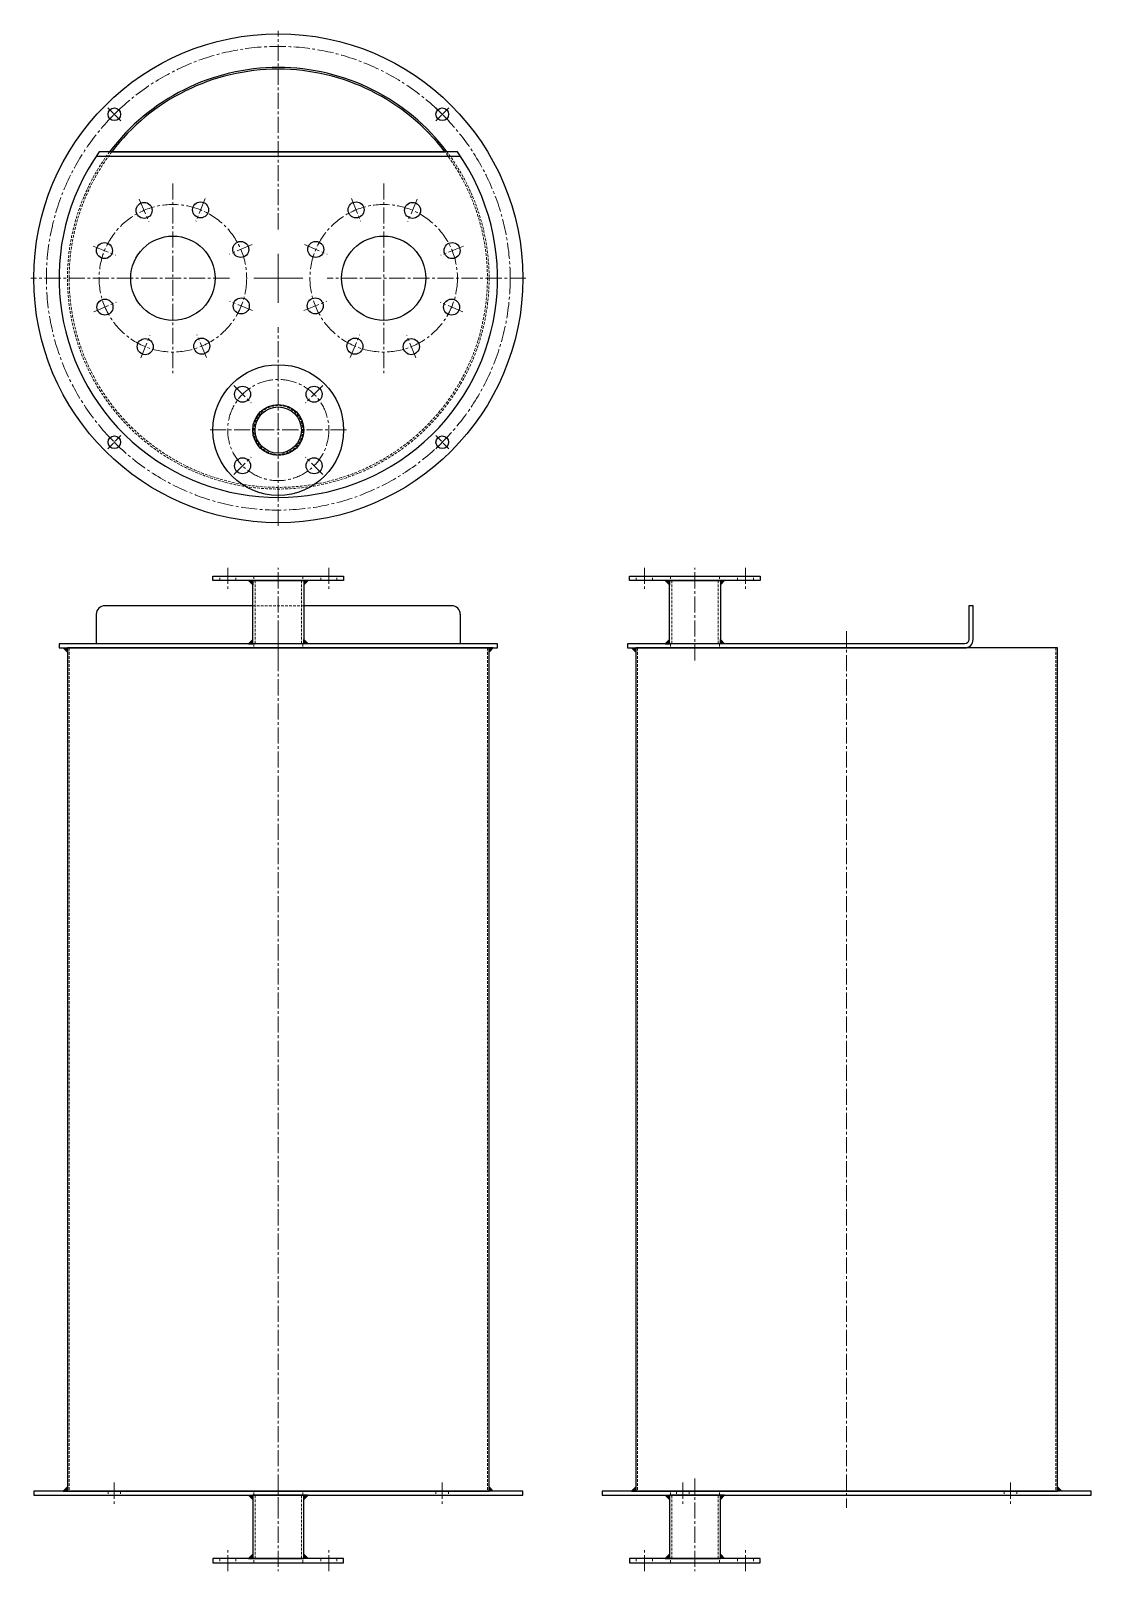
# Model space of a CAD drawing. Header units: millimetres. Extents: x 0 to 70370, y 0 to 11543.
# Drawn here: x 37015 to 38272, y 8753 to 10580 of the extents above; entities that cross this region are included whole.
import ezdxf

# ---------------------------------------------------------------- set-up
doc = ezdxf.new("R2010")
doc.units = ezdxf.units.MM
doc.linetypes.add('CENTER2', pattern=[28.575, 19.05, -3.175, 3.175, -3.175])
doc.linetypes.add('HIDDEN2', pattern=[4.7625, 3.175, -1.5875])
for name, color, linetype, lineweight in [('01_外形線', 7, 'Continuous', 25), ('03_かくれ線', 6, 'HIDDEN2', 13), ('04_中心線', 1, 'CENTER2', 9)]:
    doc.layers.add(name, color=color, linetype=linetype, lineweight=lineweight)

# ---------------------------------------------------------------- blocks, each defined once
blk = doc.blocks.new('*U2911')
at = {"layer": '04_中心線', "color": 0, "linetype": 'CENTER2', "transparency": 16777216}
for p, q in [((0, 58), (0, 293.5)), ((-293.5, 0), (-58, 0)), ((58, 0), (293.5, 0)), ((0, -293.5), (0, -58))]:
    blk.add_line(p, q, dxfattribs=at)
at = {"layer": '04_中心線', "color": 0, "linetype": 'Continuous', "transparency": 16777216}
for p, q in [((0, -29), (0, 29)), ((-29, 0), (29, 0))]:
    blk.add_line(p, q, dxfattribs=at)
blk = doc.blocks.new('*U2912')
at = {"layer": '04_中心線', "color": 0, "linetype": 'CENTER2', "transparency": 16777216}
for p, q in [((-11, 0), (-1.5, 0)), ((0, 1.5), (0, 11)), ((1.5, 0), (11, 0)), ((0, -11), (0, -1.5))]:
    blk.add_line(p, q, dxfattribs=at)
at = {"layer": '04_中心線', "color": 0, "linetype": 'Continuous', "transparency": 16777216}
for p, q in [((-0.75, 0), (0.75, 0)), ((0, -0.75), (0, 0.75))]:
    blk.add_line(p, q, dxfattribs=at)
blk = doc.blocks.new('*U2913')
at = {"layer": '04_中心線', "color": 0, "linetype": 'CENTER2', "transparency": 16777216}
for p, q in [((-11, 0), (-1.5, 0)), ((0, 1.5), (0, 11)), ((1.5, 0), (11, 0)), ((0, -11), (0, -1.5))]:
    blk.add_line(p, q, dxfattribs=at)
at = {"layer": '04_中心線', "color": 0, "linetype": 'Continuous', "transparency": 16777216}
for p, q in [((-0.75, 0), (0.75, 0)), ((0, -0.75), (0, 0.75))]:
    blk.add_line(p, q, dxfattribs=at)
blk = doc.blocks.new('*U2914')
at = {"layer": '04_中心線', "color": 0, "linetype": 'CENTER2', "transparency": 16777216}
for p, q in [((-11, 0), (-1.5, 0)), ((0, 1.5), (0, 11)), ((1.5, 0), (11, 0)), ((0, -11), (0, -1.5))]:
    blk.add_line(p, q, dxfattribs=at)
at = {"layer": '04_中心線', "color": 0, "linetype": 'Continuous', "transparency": 16777216}
for p, q in [((-0.75, 0), (0.75, 0)), ((0, -0.75), (0, 0.75))]:
    blk.add_line(p, q, dxfattribs=at)
blk = doc.blocks.new('*U2915')
at = {"layer": '04_中心線', "color": 0, "linetype": 'CENTER2', "transparency": 16777216}
for p, q in [((-11, 0), (-1.5, 0)), ((0, 1.5), (0, 11)), ((1.5, 0), (11, 0)), ((0, -11), (0, -1.5))]:
    blk.add_line(p, q, dxfattribs=at)
at = {"layer": '04_中心線', "color": 0, "linetype": 'Continuous', "transparency": 16777216}
for p, q in [((-0.75, 0), (0.75, 0)), ((0, -0.75), (0, 0.75))]:
    blk.add_line(p, q, dxfattribs=at)

msp = doc.modelspace()

# ---------------------------------------------------------------- hatches: boundary and pattern name
at = {"layer": '01_外形線'}
h = msp.add_hatch(color=256, dxfattribs=at)
h.dxf.hatch_style = 1
h.paths.add_polyline_path([(37273.141, 9927.978), (37278.141, 9927.978), (37278.141, 9922.978)])
h = msp.add_hatch(color=256, dxfattribs=at)
h.dxf.hatch_style = 1
h.paths.add_polyline_path([(37338.641, 9922.978), (37338.641, 9927.978), (37343.641, 9927.978)])
h = msp.add_hatch(color=256, dxfattribs=at)
h.dxf.hatch_style = 1
h.paths.add_polyline_path([(37767.252, 9927.978), (37772.252, 9927.978), (37772.252, 9922.978)])
h = msp.add_hatch(color=256, dxfattribs=at)
h.dxf.hatch_style = 1
h.paths.add_polyline_path([(37832.752, 9922.978), (37832.752, 9927.978), (37837.752, 9927.978)])
h = msp.add_hatch(color=256, dxfattribs=at)
h.dxf.hatch_style = 1
h.paths.add_polyline_path([(37053.391, 9847.978), (37058.391, 9847.978), (37058.391, 9842.978)])
h = msp.add_hatch(color=256, dxfattribs=at)
h.dxf.hatch_style = 1
h.paths.add_polyline_path([(37273.141, 9852.978), (37278.141, 9852.978), (37278.141, 9857.978)])
h = msp.add_hatch(color=256, dxfattribs=at)
h.dxf.hatch_style = 1
h.paths.add_polyline_path([(37338.641, 9857.978), (37338.641, 9852.978), (37343.641, 9852.978)])
h = msp.add_hatch(color=256, dxfattribs=at)
h.dxf.hatch_style = 1
h.paths.add_polyline_path([(37558.391, 9842.978), (37558.391, 9847.978), (37563.391, 9847.978)])
h = msp.add_hatch(color=256, dxfattribs=at)
h.dxf.hatch_style = 1
h.paths.add_polyline_path([(37727.442, 9847.978), (37732.442, 9847.978), (37732.442, 9842.978)])
h = msp.add_hatch(color=256, dxfattribs=at)
h.dxf.hatch_style = 1
h.paths.add_polyline_path([(37767.252, 9852.978), (37772.252, 9852.978), (37772.252, 9857.978)])
h = msp.add_hatch(color=256, dxfattribs=at)
h.dxf.hatch_style = 1
h.paths.add_polyline_path([(37832.752, 9857.978), (37832.752, 9852.978), (37837.752, 9852.978)])
h = msp.add_hatch(color=256, dxfattribs=at)
h.dxf.hatch_style = 1
h.paths.add_polyline_path([(37053.391, 8847.978), (37058.391, 8847.978), (37058.391, 8852.978)])
h = msp.add_hatch(color=256, dxfattribs=at)
h.dxf.hatch_style = 1
h.paths.add_polyline_path([(37273.141, 8842.978), (37278.141, 8842.978), (37278.141, 8837.978)])
h = msp.add_hatch(color=256, dxfattribs=at)
h.dxf.hatch_style = 1
h.paths.add_polyline_path([(37338.641, 8837.978), (37338.641, 8842.978), (37343.641, 8842.978)])
h = msp.add_hatch(color=256, dxfattribs=at)
h.dxf.hatch_style = 1
h.paths.add_polyline_path([(37558.391, 8852.978), (37558.391, 8847.978), (37563.391, 8847.978)])
h = msp.add_hatch(color=256, dxfattribs=at)
h.dxf.hatch_style = 1
h.paths.add_polyline_path([(37727.442, 8847.978), (37732.442, 8847.978), (37732.442, 8852.978)])
h = msp.add_hatch(color=256, dxfattribs=at)
h.dxf.hatch_style = 1
h.paths.add_polyline_path([(37767.252, 8842.978), (37772.252, 8842.978), (37772.252, 8837.978)])
h = msp.add_hatch(color=256, dxfattribs=at)
h.dxf.hatch_style = 1
h.paths.add_polyline_path([(37832.752, 8837.978), (37832.752, 8842.978), (37837.752, 8842.978)])
h = msp.add_hatch(color=256, dxfattribs=at)
h.dxf.hatch_style = 1
h.paths.add_polyline_path([(38232.442, 8852.978), (38232.442, 8847.978), (38237.442, 8847.978)])
h = msp.add_hatch(color=256, dxfattribs=at)
h.dxf.hatch_style = 1
h.paths.add_polyline_path([(37273.141, 8767.978), (37278.141, 8767.978), (37278.141, 8772.978)])
h = msp.add_hatch(color=256, dxfattribs=at)
h.dxf.hatch_style = 1
h.paths.add_polyline_path([(37338.641, 8772.978), (37338.641, 8767.978), (37343.641, 8767.978)])
h = msp.add_hatch(color=256, dxfattribs=at)
h.dxf.hatch_style = 1
h.paths.add_polyline_path([(37767.252, 8767.978), (37772.252, 8767.978), (37772.252, 8772.978)])
h = msp.add_hatch(color=256, dxfattribs=at)
h.dxf.hatch_style = 1
h.paths.add_polyline_path([(37832.752, 8772.978), (37832.752, 8767.978), (37837.752, 8767.978)])

# ---------------------------------------------------------------- linework, layer by layer
for p, q in [((37110.897, 10436.488), (37505.885, 10436.488)), ((37092.579, 10431.488), (37524.203, 10431.488)), ((37092.579, 9887.978), (37092.579, 9852.978)), ((37278.141, 9897.978), (37102.579, 9897.978)), ((37514.203, 9897.978), (37338.641, 9897.978)), ((37524.203, 9887.978), (37524.203, 9852.978))]:
    msp.add_line(p, q, dxfattribs=at)
for points in [[(37096.023, 10436.488, 1.9306146), (37520.759, 10436.488)], [(37722.442, 9847.978), (38122.442, 9847.978, 0.41421356), (38132.442, 9857.978), (38132.442, 9897.978), (38127.442, 9897.978), (38127.442, 9857.978, -0.41421356), (38122.442, 9852.978), (37722.442, 9852.978)]]:
    msp.add_lwpolyline(points, format="xyb", close=True, dxfattribs=at)
for points in [[(37230.891, 9932.978), (37385.891, 9932.978), (37385.891, 9927.978), (37230.891, 9927.978)], [(37278.141, 9927.978), (37338.641, 9927.978), (37338.641, 9852.978), (37278.141, 9852.978)], [(37725.002, 9932.978), (37880.002, 9932.978), (37880.002, 9927.978), (37725.002, 9927.978)], [(37772.252, 9927.978), (37832.752, 9927.978), (37832.752, 9852.978), (37772.252, 9852.978)], [(37048.391, 9847.978), (37568.391, 9847.978), (37568.391, 9852.978), (37048.391, 9852.978)], [(37058.391, 8847.978), (37558.391, 8847.978), (37558.391, 9847.978), (37058.391, 9847.978)], [(37732.442, 8847.978), (38232.442, 8847.978), (38232.442, 9847.978), (37732.442, 9847.978)], [(37018.391, 8842.978), (37598.391, 8842.978), (37598.391, 8847.978), (37018.391, 8847.978)], [(37278.141, 8767.978), (37338.641, 8767.978), (37338.641, 8842.978), (37278.141, 8842.978)], [(37692.442, 8842.978), (38272.442, 8842.978), (38272.442, 8847.978), (37692.442, 8847.978)], [(37772.252, 8767.978), (37832.752, 8767.978), (37832.752, 8842.978), (37772.252, 8842.978)], [(37230.891, 8762.978), (37385.891, 8762.978), (37385.891, 8767.978), (37230.891, 8767.978)], [(37725.002, 8762.978), (37880.002, 8762.978), (37880.002, 8767.978), (37725.002, 8767.978)]]:
    msp.add_lwpolyline(points, close=True, dxfattribs=at)
for points in [[(37278.141, 9927.978), (37278.141, 9922.978), (37273.141, 9927.978), (37278.141, 9927.978)], [(37338.641, 9927.978), (37338.641, 9922.978), (37343.641, 9927.978), (37338.641, 9927.978)], [(37772.252, 9927.978), (37772.252, 9922.978), (37767.252, 9927.978), (37772.252, 9927.978)], [(37832.752, 9927.978), (37832.752, 9922.978), (37837.752, 9927.978), (37832.752, 9927.978)], [(37058.391, 9847.978), (37058.391, 9842.978), (37053.391, 9847.978), (37058.391, 9847.978)], [(37278.141, 9852.978), (37278.141, 9857.978), (37273.141, 9852.978), (37278.141, 9852.978)], [(37338.641, 9852.978), (37338.641, 9857.978), (37343.641, 9852.978), (37338.641, 9852.978)], [(37558.391, 9847.978), (37558.391, 9842.978), (37563.391, 9847.978), (37558.391, 9847.978)], [(37732.442, 9847.978), (37732.442, 9842.978), (37727.442, 9847.978), (37732.442, 9847.978)], [(37772.252, 9852.978), (37772.252, 9857.978), (37767.252, 9852.978), (37772.252, 9852.978)], [(37832.752, 9852.978), (37832.752, 9857.978), (37837.752, 9852.978), (37832.752, 9852.978)], [(37058.391, 8847.978), (37058.391, 8852.978), (37053.391, 8847.978), (37058.391, 8847.978)], [(37278.141, 8842.978), (37278.141, 8837.978), (37273.141, 8842.978), (37278.141, 8842.978)], [(37338.641, 8842.978), (37338.641, 8837.978), (37343.641, 8842.978), (37338.641, 8842.978)], [(37558.391, 8847.978), (37558.391, 8852.978), (37563.391, 8847.978), (37558.391, 8847.978)], [(37732.442, 8847.978), (37732.442, 8852.978), (37727.442, 8847.978), (37732.442, 8847.978)], [(37772.252, 8842.978), (37772.252, 8837.978), (37767.252, 8842.978), (37772.252, 8842.978)], [(37832.752, 8842.978), (37832.752, 8837.978), (37837.752, 8842.978), (37832.752, 8842.978)], [(38232.442, 8847.978), (38232.442, 8852.978), (38237.442, 8847.978), (38232.442, 8847.978)], [(37278.141, 8767.978), (37278.141, 8772.978), (37273.141, 8767.978), (37278.141, 8767.978)], [(37338.641, 8767.978), (37338.641, 8772.978), (37343.641, 8767.978), (37338.641, 8767.978)], [(37772.252, 8767.978), (37772.252, 8772.978), (37767.252, 8767.978), (37772.252, 8767.978)], [(37832.752, 8767.978), (37832.752, 8772.978), (37837.752, 8767.978), (37832.752, 8767.978)]]:
    msp.add_lwpolyline(points, dxfattribs=at)
for centre, radius in [((37308.398, 10286.506), 290), ((37113.944, 10480.961), 7.5), ((37502.853, 10480.961), 7.5), ((37149.202, 10367.033), 9.5), ((37216.169, 10367.617), 9.5), ((37400.613, 10367.617), 9.5), ((37467.58, 10367.033), 9.5), ((37102.262, 10319.267), 9.5), ((37183.391, 10286.488), 50), ((37263.935, 10320.677), 9.5), ((37352.847, 10320.677), 9.5), ((37433.391, 10286.488), 50), ((37514.52, 10319.267), 9.5), ((37102.847, 10252.3), 9.5), ((37264.52, 10253.71), 9.5), ((37352.262, 10253.71), 9.5), ((37513.935, 10252.3), 9.5), ((37150.613, 10205.36), 9.5), ((37217.58, 10205.944), 9.5), ((37399.202, 10205.944), 9.5), ((37466.169, 10205.36), 9.5), ((37308.398, 10106.506), 77.5), ((37265.972, 10148.933), 9.5), ((37350.825, 10148.933), 9.5), ((37308.398, 10106.506), 30.25), ((37308.398, 10106.506), 27.45), ((37113.944, 10092.052), 7.5), ((37502.853, 10092.052), 7.5), ((37265.972, 10064.08), 9.5), ((37350.825, 10064.08), 9.5)]:
    msp.add_circle(centre, radius, dxfattribs=at)
for centre, radius, start, end in [((37308.391, 10286.488), 250, 36.869898, 143.130102), ((37308.391, 10286.488), 248, 37.217236, 142.782764), ((37102.579, 9887.978), 10, 90, 180), ((37514.203, 9887.978), 10, 0, 90)]:
    msp.add_arc(centre, radius, start, end, dxfattribs=at)
at = {"layer": '03_かくれ線'}
for p, q in [((37238.891, 9927.978), (37238.891, 9932.978)), ((37257.891, 9927.978), (37257.891, 9932.978)), ((37279.391, 9932.978), (37279.391, 9927.978)), ((37280.941, 9927.978), (37280.941, 9852.978)), ((37335.841, 9927.978), (37335.841, 9852.978)), ((37337.391, 9932.978), (37337.391, 9927.978)), ((37358.891, 9927.978), (37358.891, 9932.978)), ((37377.891, 9927.978), (37377.891, 9932.978)), ((37733.002, 9927.978), (37733.002, 9932.978)), ((37752.002, 9927.978), (37752.002, 9932.978)), ((37773.502, 9932.978), (37773.502, 9927.978)), ((37775.052, 9927.978), (37775.052, 9852.978)), ((37829.952, 9927.978), (37829.952, 9852.978)), ((37831.502, 9932.978), (37831.502, 9927.978)), ((37853.002, 9927.978), (37853.002, 9932.978)), ((37872.002, 9927.978), (37872.002, 9932.978)), ((37338.641, 9897.978), (37278.141, 9897.978)), ((37060.391, 9847.978), (37060.391, 8847.978)), ((37279.391, 9852.978), (37279.391, 9847.978)), ((37337.391, 9852.978), (37337.391, 9847.978)), ((37556.391, 9847.978), (37556.391, 8847.978)), ((37734.442, 9847.978), (37734.442, 8847.978)), ((37773.502, 9852.978), (37773.502, 9847.978)), ((37831.502, 9852.978), (37831.502, 9847.978)), ((38230.442, 9847.978), (38230.442, 8847.978)), ((37106.437, 8847.978), (37106.437, 8842.978)), ((37121.437, 8847.978), (37121.437, 8842.978)), ((37279.391, 8842.978), (37279.391, 8847.978)), ((37280.941, 8767.978), (37280.941, 8842.978)), ((37335.841, 8767.978), (37335.841, 8842.978)), ((37337.391, 8842.978), (37337.391, 8847.978)), ((37495.345, 8847.978), (37495.345, 8842.978)), ((37510.345, 8847.978), (37510.345, 8842.978)), ((37773.502, 8842.978), (37773.502, 8847.978)), ((37775.052, 8767.978), (37775.052, 8842.978)), ((37780.488, 8847.978), (37780.488, 8842.978)), ((37795.488, 8847.978), (37795.488, 8842.978)), ((37829.952, 8767.978), (37829.952, 8842.978)), ((37831.502, 8842.978), (37831.502, 8847.978)), ((38169.396, 8847.978), (38169.396, 8842.978)), ((38184.396, 8847.978), (38184.396, 8842.978)), ((37238.891, 8767.978), (37238.891, 8762.978)), ((37257.891, 8767.978), (37257.891, 8762.978)), ((37279.391, 8762.978), (37279.391, 8767.978)), ((37337.391, 8762.978), (37337.391, 8767.978)), ((37358.891, 8767.978), (37358.891, 8762.978)), ((37377.891, 8767.978), (37377.891, 8762.978)), ((37733.002, 8767.978), (37733.002, 8762.978)), ((37752.002, 8767.978), (37752.002, 8762.978)), ((37773.502, 8762.978), (37773.502, 8767.978)), ((37831.502, 8762.978), (37831.502, 8767.978)), ((37853.002, 8767.978), (37853.002, 8762.978)), ((37872.002, 8767.978), (37872.002, 8762.978))]:
    msp.add_line(p, q, dxfattribs=at)
msp.add_circle((37308.398, 10106.506), 29, dxfattribs=at)
for radius, start, end in [(250, 143.130102, 36.869898), (248, 142.782764, 37.217236)]:
    msp.add_arc((37308.391, 10286.488), radius, start, end, dxfattribs=at)
at = {"layer": '04_中心線'}
for p, q in [((37227.416, 10106.549), (37389.416, 10106.549)), ((37248.391, 9942.978), (37248.391, 9917.978)), ((37308.391, 9832.978), (37308.391, 9942.978)), ((37368.391, 9942.978), (37368.391, 9917.978)), ((37742.502, 9942.978), (37742.502, 9917.978)), ((37802.502, 9832.978), (37802.502, 9942.978)), ((37862.502, 9942.978), (37862.502, 9917.978)), ((37308.391, 9867.978), (37308.391, 8827.978)), ((37982.442, 9867.978), (37982.442, 8827.978)), ((37308.391, 8862.978), (37308.391, 8752.978)), ((37802.502, 8862.978), (37802.502, 8752.978)), ((37113.937, 8857.978), (37113.937, 8832.978)), ((37502.845, 8857.978), (37502.845, 8832.978)), ((37787.988, 8857.978), (37787.988, 8832.978)), ((38176.896, 8857.978), (38176.896, 8832.978)), ((37248.391, 8752.978), (37248.391, 8777.978)), ((37368.391, 8752.978), (37368.391, 8777.978)), ((37742.502, 8752.978), (37742.502, 8777.978)), ((37862.502, 8752.978), (37862.502, 8777.978))]:
    msp.add_line(p, q, dxfattribs=at)
for points in [[(37183.391, 10398.988), (37183.391, 10173.988)], [(37433.391, 10398.988), (37433.391, 10173.988)], [(37143.536, 10380.38), (37154.868, 10353.685)], [(37221.601, 10381.061), (37210.737, 10354.173)], [(37395.181, 10381.061), (37406.045, 10354.173)], [(37473.246, 10380.38), (37461.914, 10353.685)], [(37088.818, 10324.698), (37115.707, 10313.835)], [(37277.282, 10326.343), (37250.588, 10315.012)], [(37339.499, 10326.343), (37366.194, 10315.012)], [(37527.964, 10324.698), (37501.075, 10313.835)], [(37089.499, 10246.634), (37116.194, 10257.965)], [(37277.964, 10248.279), (37251.075, 10259.142)], [(37338.818, 10248.279), (37365.707, 10259.142)], [(37527.282, 10246.634), (37500.588, 10257.965)], [(37145.181, 10191.916), (37156.045, 10218.804)], [(37223.246, 10192.597), (37211.914, 10219.292)], [(37393.536, 10192.597), (37404.868, 10219.292)], [(37471.601, 10191.916), (37460.737, 10218.804)], [(37255.719, 10159.186), (37276.225, 10138.68)], [(37361.078, 10159.186), (37340.572, 10138.68)], [(37255.719, 10053.827), (37276.225, 10074.333)], [(37361.078, 10053.827), (37340.572, 10074.333)]]:
    msp.add_lwpolyline(points, dxfattribs=at)
for centre, radius in [((37308.391, 10286.488), 275.018), ((37183.391, 10286.488), 87.5), ((37433.391, 10286.488), 87.5), ((37308.398, 10106.506), 60)]:
    msp.add_circle(centre, radius, dxfattribs=at)

# ---------------------------------------------------------------- block references
at = {"layer": '04_中心線', "linetype": 'CENTER2'}
for name, p, rotation in [('*U2911', (37308.391, 10286.488), 90.00000000000001), ('*U2914', (37113.944, 10480.961), 315), ('*U2912', (37502.853, 10480.961), 45.00000000000001), ('*U2915', (37113.944, 10092.052), 45.00000000000001), ('*U2913', (37502.853, 10092.052), 135.0000000000001)]:
    msp.add_blockref(name, p, dxfattribs=dict(at, rotation=rotation))

doc.saveas('drawing.dxf')
